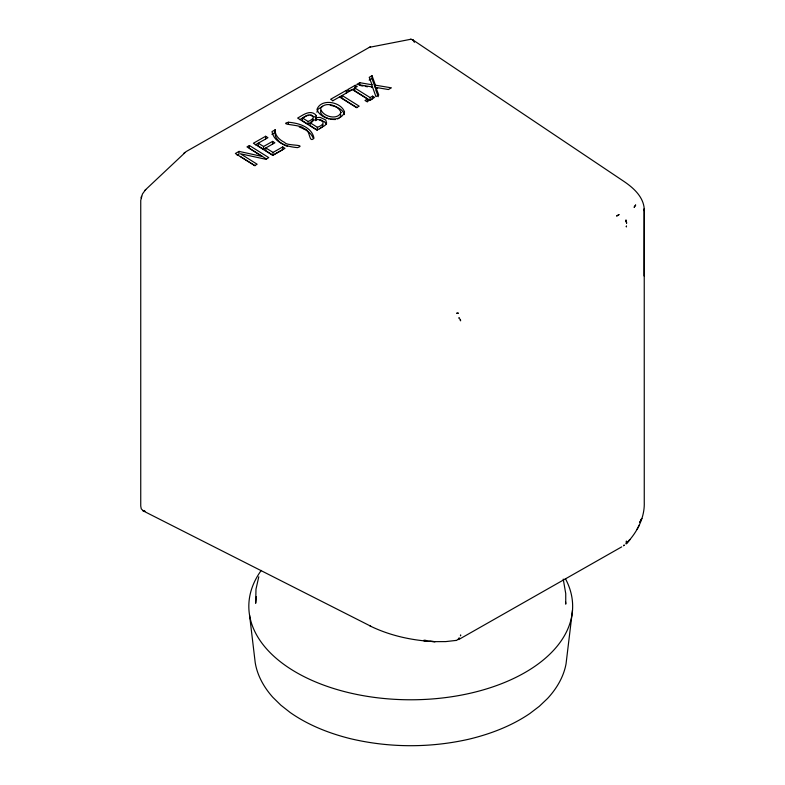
<?xml version="1.0" encoding="UTF-8"?>
<svg xmlns="http://www.w3.org/2000/svg" width="785" height="785" viewBox="0 0 785 785"><rect width="100%" height="100%" fill="white"/><g stroke="black" fill="none" stroke-linecap="round" stroke-linejoin="round"><path stroke-width="1.18" d="M644.092 275.967L644.23 208.702C643.278 196.662 633.397 187.831 624.016 181.472L412.881 39.927L410.879 39.25L369.352 47.336L186.124 151.593L145.578 189.705L142.458 193.983L140.741 200.391L140.741 506.04L141.251 508.847L143.518 511.064L145.029 511.231L142.968 510.78L370.775 626.214M626.509 222.538L626.293 221.282L626.607 223.274L626.42 221.782M644.21 210.723L644.23 208.702L644.259 502.341C644.809 517.982 636.841 532.75 626.175 543.711L629.894 539.589L626.067 543.868M626.332 541.022L626.293 541.326M239.072 151.387L235.363 153.497L254.703 165.606L257.137 164.222L240.465 153.781L265.821 159.276L268.745 157.618L249.414 145.5L246.981 146.893L262.278 156.48L239.072 151.387L238.983 154.145L237.139 155.204M249.414 145.5L249.326 148.267L266.625 159.1M263.495 149.268L263.574 146.51L272.591 141.379L274.887 142.811L263.495 149.268L258.196 145.951L258.285 143.194L263.574 146.51M265.585 139.014L265.664 136.256L267.95 137.689L255.351 144.842M272.513 144.136L272.591 141.379M273.043 152.437L265.87 147.943L265.781 150.7L272.954 155.194L273.043 152.437L282.708 146.932L284.994 148.365L272.719 155.351L253.388 143.243L265.664 136.256M271.924 134.372L274.946 132.655L275.152 129.976L275.358 135.785L276.31 138.091L279.46 141.908L283.836 144.813M282.708 146.932L282.629 149.69L272.954 155.194M288.399 124.099L288.458 122.254C298.477 123.009 311.861 126.876 313.99 138.248C308.387 144.008 310.889 128.769 303.815 128.779C303.589 124.619 277.085 124.815 288.458 122.254M308.093 121.498L302.441 117.946L302.353 120.713L308.005 124.256L308.093 121.498C309.947 120.782 316.129 117.701 312.018 115.513C307.651 112.912 303.324 118.329 299.635 119.644M310.242 122.843L310.153 125.6L317.297 130.075L317.385 127.317C331.633 121.91 315.325 115.542 310.242 122.843L317.385 127.317M316.149 115.876L315.776 120.713L316.012 119.958M346.332 93.062L346.421 90.304L348.707 91.737L332.663 100.843M354.722 87.94L354.634 90.697L370.02 100.333L370.108 97.575L372.6 96.153L374.582 97.389L366.978 101.716L365.005 100.48L367.498 99.057L352.112 89.421L349.619 90.844L347.647 89.608L355.242 85.28L357.224 86.517L354.722 87.94L370.108 97.575M355.242 85.28L355.163 88.038L349.462 91.286M359.697 85.457L359.775 82.7L372.021 84.78L371.933 87.537M367.409 101.824L367.498 99.057M377.624 88.322L375.348 87.94L371.953 78.48L372.041 75.723L369.225 77.322L372.021 84.78M372.6 96.153L372.522 98.91L370.854 99.862M375.348 87.94L375.426 85.182L372.041 75.723M375.426 85.182L391.372 87.832L388.389 89.529L375.907 87.42L375.819 90.187L378.252 96.692M275.152 129.976C274.838 135.854 279.941 140.191 284.788 142.527C286.054 146 307.171 144.283 297.544 147.609C287.526 146.874 274.132 142.978 272.012 131.615L275.035 129.898M460.618 635.703L460.658 634.918L460.393 635.703M256.322 596.708L255.674 603.282L255.988 589.162L258.785 576.779M316.895 112.196L318.053 109.223L322.635 106.26M572.5 610.171L566.044 663.884C563.62 677.004 556.536 688.769 547.567 698.454L539.354 706.274L529.885 713.496C511.535 725.978 490.527 733.985 469.037 739.166L468.871 739.205C430.062 748.017 389.252 747.879 350.532 738.705L350.355 738.665C329.043 733.327 308.23 725.154 290.156 712.495L280.863 705.185L272.837 697.306C264.094 687.523 257.303 675.669 255.203 662.579L249.561 615.195M141.055 197.879L141.506 196.27M458.568 638.902L459.303 637.95L458.273 639.167L458.94 638.421M320.81 110.381C319.24 114.944 325.687 117.465 328.905 118.927M636.988 529.453L639.441 524.792M145.029 190.313L145.765 189.528M339.424 117.858L340.808 115.994L340.454 113.619M183.798 153.35L184.946 152.388M626.302 226.217L626.342 226.944L626.479 226.09M319.416 128.868L322.507 126.728L322.969 124.501M346.421 90.304L330.642 99.283L332.928 100.715M359.775 82.7L356.792 84.397L372.502 86.998L375.927 96.624L378.743 95.014L375.907 87.42M369.146 80.09L371.953 78.48M308.005 124.256C309.3 123.127 314.991 121.636 312.842 118.947M621.73 546.86L458.744 639.52M302.755 117.868L306.356 116.023M337.56 118.918L338.541 118.437M460.618 320.496L460.648 320.839M369.352 47.336L370.53 46.786M458.94 317.896L459.264 318.416L459.127 317.817M455.859 640.531L456.517 640.344M456.831 640.334L445.713 641.6L434.772 641.649C412.468 640.589 390.106 635.762 369.98 625.92M307.514 115.66L308.691 115.424M335.46 119.536L330.406 119.359M310.271 115.297L314.893 116.926A6.054 3.611 1.8 0 1 316.061 118.643M429.915 641.296L435.165 641.659L423.91 640.864M410.437 39.279L411.536 39.378M423.969 640.197L426 640.364M319.838 120.213L324.264 121.636L326.501 124.118M330.289 105.318C335.764 106.279 342.662 108.781 344.448 114.59M360.806 85.653L363.033 86.026M365.26 86.409L367.488 86.782M299.252 127.003C304.786 129.083 310.791 132.184 313.146 137.983M284.71 145.294L287.624 146.481M320.741 119.948L321.879 120.586M311.449 115.199L312.283 115.689M357.077 107.663L342.034 98.243L342.123 95.485L359.167 106.161L356.557 107.643L339.512 96.967M315.766 117.897L317.846 117.514A6.339 3.788 1.7 0 1 320.408 117.495L325.736 119.977L326.609 123.049A9.862 5.887 1.7 0 1 324.676 125.62L316.973 130.173L297.633 118.064C302.568 115.375 309.329 109.822 314.981 114.168A6.054 3.611 1.8 0 1 316.149 115.876M240.377 156.539L255.086 165.753M412.508 39.741L413.322 40.359M412.881 39.927L414.421 42.321M563.228 579.104L565.74 593.578L565.749 604.136L565.583 601.909M565.406 578.673A161.906 93.474 0 0 1 403.107 699.68A161.906 93.474 0 0 1 261.248 570.401M344.546 112.069C340.523 123.539 320.319 119.811 316.973 109.429C321.036 98.017 341.239 101.716 344.546 112.069M626.185 542.17L626.597 541.807L626.185 542.17M340.994 112.53C337.432 120.949 321.546 116.268 320.614 108.261C325.471 101.108 338.531 105.278 340.994 112.53M626.008 220.124L625.822 221.027L626.008 220.124M635.624 205.052L634.094 207.328L635.614 205.091M641.718 518.522L639.785 522.378L641.718 518.522M460.51 319.358L460.069 319.868L460.51 319.358M624.124 545.133L623.594 545.683L624.124 545.133M457.724 639.647L458.528 639.284L457.724 639.647M618.953 214.639L616.765 215.963L618.953 214.639M458.214 313.156L456.831 313.195L458.214 313.156"/></g></svg>
